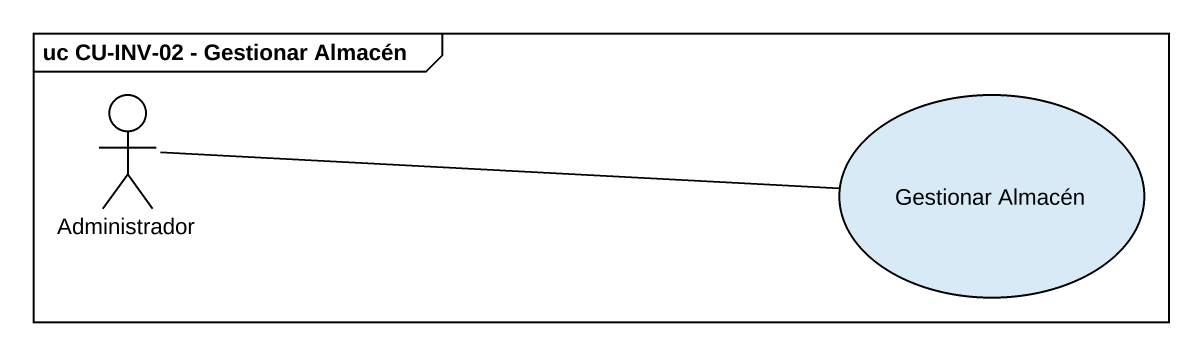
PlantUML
@startuml
mainframe uc CU-INV-02 - Gestionar Almacén
actor Administrador
usecase "Gestionar Almacén" as Gestionar_Almacén
Administrador -right- Gestionar_Almacén
@enduml
